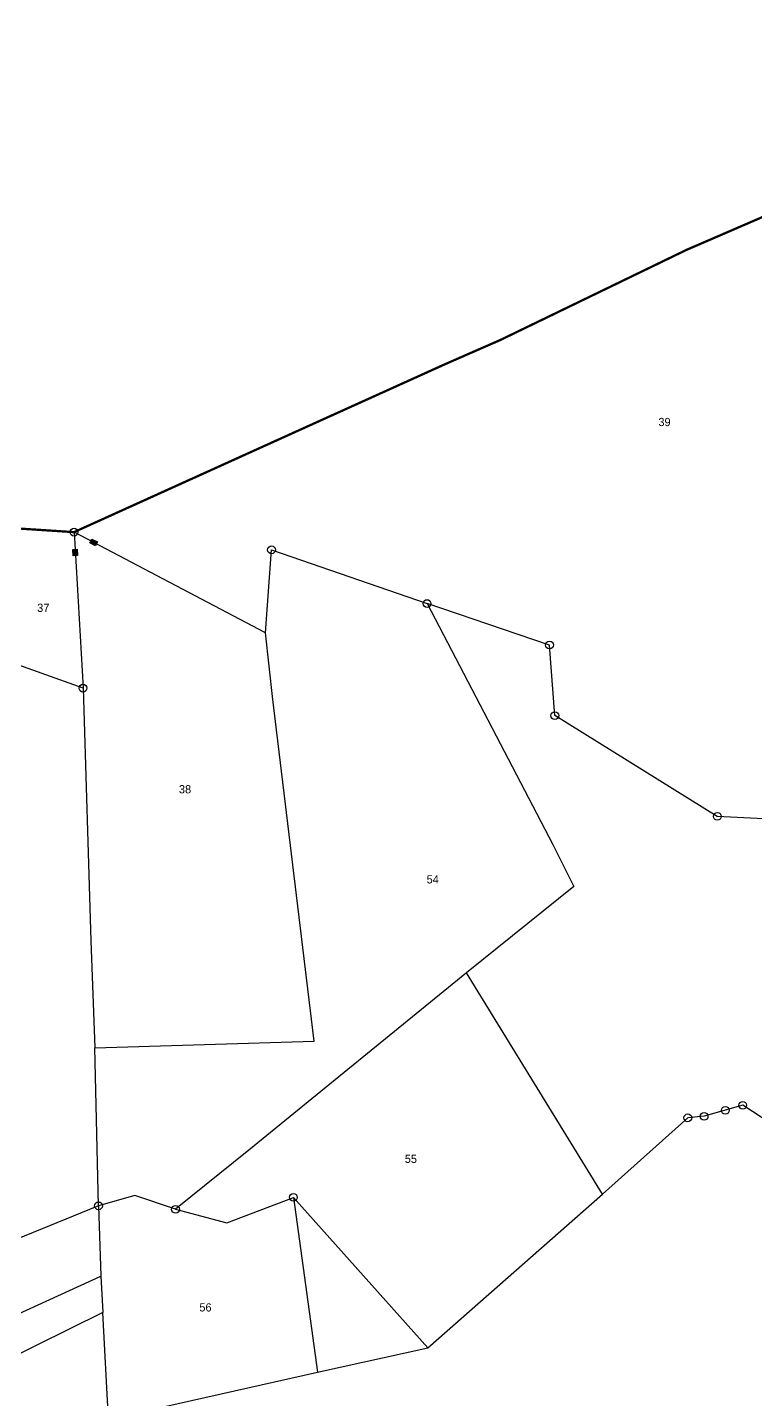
# Model space of a CAD drawing. Header units: metres. Extents: x 286169 to 288657, y 2015505 to 2018869.
# Drawn here: x 287783 to 288195, y 2018045 to 2018822 of the extents above; entities that cross this region are included whole.
import ezdxf
from ezdxf.enums import TextEntityAlignment as Align

# ---------------------------------------------------------------- set-up
doc = ezdxf.new("R2010")
doc.units = ezdxf.units.M
doc.header["$MEASUREMENT"] = 0
for name, color, linetype in [('POLY_PARCEL', 6, 'Continuous'), ('POLY_WATER', 4, 'Continuous'), ('SYM_STONE', 1, 'Continuous'), ('TEXT_PARCEL', 7, 'Continuous'), ('V_BOUND_LINE', 7, 'Continuous')]:
    doc.layers.add(name, color=color, linetype=linetype)
doc.styles.add('TEXT_MAP', font='', dxfattribs={"height": 1.8})
doc.styles.get('TEXT_MAP').set_extended_font_data('Kruti Dev 050')

# ---------------------------------------------------------------- blocks, each defined once
blk = doc.blocks.new('STONE')
blk.add_circle((0, 0), 0.851)
blk = doc.blocks.new('STONESQUAREFILLED')
blk.add_hatch(color=256).paths.add_polyline_path([(0.7, -0.48), (0.7, 0.48), (-0.7, 0.48), (-0.7, -0.48)])
blk.add_lwpolyline([(-0.7, 0.48), (0.7, 0.48), (0.7, -0.48), (-0.7, -0.48)], close=True)
blk = doc.blocks.new('200')
at = {"layer": 'POLY_PARCEL'}
for points in [[(287904.16, 2018471.87), (287798.64, 2018526.16)], [(287798.64, 2018526.16), (287804.38, 2018440.61)], [(287904.16, 2018471.87), (287907.14, 2018517.42), (287992.76, 2018488.72)], [(287992.76, 2018488.72), (288063.05, 2018357.14), (288074.72, 2018334.31), (288016.29, 2018286.23)], [(288245.65, 2018368.66), (288237.41, 2018369.85), (288153.12, 2018373.42), (288063.46, 2018427.89), (288060.18, 2018466.59), (287992.76, 2018488.72)], [(287812.65, 2018243.34), (287932.99, 2018248.1), (287908.63, 2018435.27), (287904.16, 2018471.87)], [(287804.38, 2018440.61), (287758.51, 2018456.39)], [(287804.38, 2018440.61), (287809.97, 2018301.97), (287812.65, 2018243.34)], [(288016.29, 2018286.23), (287897.74, 2018187.99), (287857.72, 2018155.13)], [(288091.98, 2018165.61), (288016.29, 2018286.23)], [(287815.42, 2018156.62), (287812.65, 2018243.34)], [(288185.1, 2018204.46), (288168.53, 2018215.02), (288147.38, 2018208.77), (288138.44, 2018207.88), (288091.98, 2018165.61)], [(287857.72, 2018155.13), (287835.38, 2018162.57), (287815.42, 2018156.62)], [(287857.72, 2018155.13), (287886.02, 2018147.99), (287922.36, 2018162.27)], [(287996.82, 2018080.41), (287922.36, 2018162.27)], [(287922.36, 2018162.27), (287936.36, 2018066.42)], [(287996.82, 2018080.41), (288091.98, 2018165.61)], [(287815.42, 2018156.62), (287765.76, 2018135.9)], [(287815.42, 2018156.62), (287817.06, 2018118.07)], [(287821.98, 2018039.62), (287818.26, 2018098.12)], [(287936.36, 2018066.42), (287996.82, 2018080.41)], [(287821.98, 2018039.62), (287936.36, 2018066.42)]]:
    blk.add_lwpolyline(points, dxfattribs=at)
at = {"layer": 'POLY_WATER'}
for points in [[(287608.95, 2018048.59), (287643.2, 2018060.5), (287688.63, 2018066.18), (287742, 2018082.94), (287817.06, 2018118.07)], [(287817.06, 2018118.07), (287818.26, 2018098.12)], [(287818.26, 2018098.12), (287745.28, 2018061.21), (287681.24, 2018042.46), (287644.31, 2018039.78), (287611.03, 2018027.2), (287585.12, 2018002.49), (287560.1, 2017970.04), (287547.29, 2017960.81), (287528.82, 2017955.16), (287493.38, 2017978.97), (287459.72, 2018020.94), (287436.78, 2018043.57)]]:
    blk.add_lwpolyline(points, dxfattribs=at)
at = {"layer": 'V_BOUND_LINE', "const_width": 1.25}
for points in [[(287798.64, 2018526.16), (287923.87, 2018584.21), (288001.84, 2018620.31), (288031.71, 2018633.7), (288133.28, 2018683.99), (288194.6, 2018711.16), (288368.94, 2018807.61)], [(287769.49, 2018527.8), (287798.64, 2018526.16)]]:
    blk.add_lwpolyline(points, dxfattribs=at)
at = {"layer": 'SYM_STONE', "xscale": 2.503925708691277, "yscale": 2.503925708691277, "zscale": 2.503925708691277}
for p in [(287798.64, 2018526.16), (287907.14, 2018517.42), (287992.76, 2018488.72), (288060.18, 2018466.59), (287804.38, 2018440.61), (288063.46, 2018427.89), (288153.12, 2018373.42), (288158.99, 2018212.2), (288168.53, 2018215.02), (288138.44, 2018207.88), (288147.38, 2018208.77), (287922.36, 2018162.27), (287815.42, 2018156.62), (287857.72, 2018155.13)]:
    blk.add_blockref('STONE', p, dxfattribs=at)
for p, rotation in [((287809.42, 2018520.61), 332.7749458326776), ((287799.39, 2018515.01), 273.8349367312223)]:
    blk.add_blockref('STONESQUAREFILLED', p, dxfattribs=dict(at, rotation=rotation))
at = {"layer": 'TEXT_PARCEL', "style": 'TEXT_MAP'}
for s, p in [('39', (288122.2, 2018589.51)), ('37', (287782.13, 2018484.48)), ('38', (287860.84, 2018385.64)), ('54', (287997.25, 2018337.41)), ('55', (287986.65, 2018183.97)), ('56', (287874.64, 2018101.48))]:
    blk.add_text(s, height=4.507, dxfattribs=at).set_placement(p, align=Align.MIDDLE)

msp = doc.modelspace()

# ---------------------------------------------------------------- block references
at = {"xscale": 1.032536839166635, "yscale": 1.032536839166635, "zscale": 1.032536839166635, "rotation": 359.482446061383}
msp.add_blockref('200', (-28167.8, -62897.39), dxfattribs=at)

doc.saveas('drawing.dxf')
